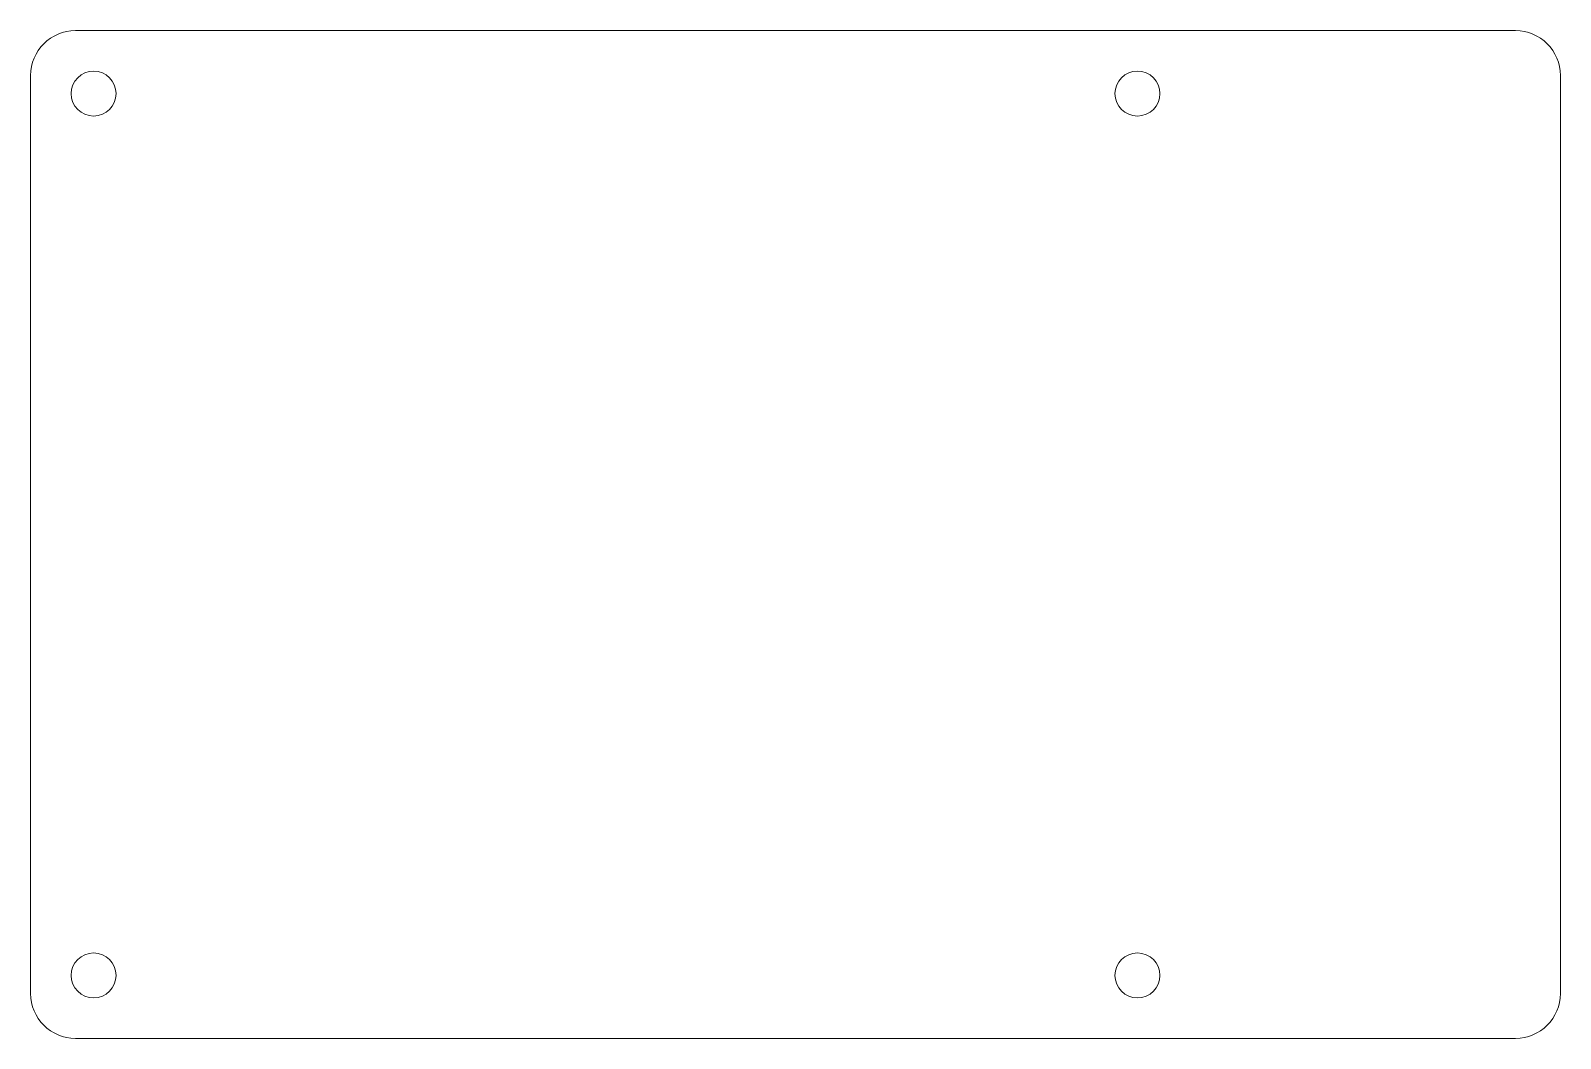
# Model space of a CAD drawing. Header units: millimetres. Extents: x -42.5 to 42.5, y -28 to 28.
import ezdxf

# ---------------------------------------------------------------- set-up
doc = ezdxf.new("R2010")
doc.units = ezdxf.units.MM

msp = doc.modelspace()

# ---------------------------------------------------------------- linework, layer by layer
at = {"color": 7, "linetype": 'Continuous', "lineweight": 15}
for p, q in [((-40, 28), (40, 28)), ((-42.5, -25.5), (-42.5, 25.5)), ((42.5, 25.5), (42.5, -25.5)), ((40, -28), (-40, -28))]:
    msp.add_line(p, q, dxfattribs=at)
for centre in [(-39, 24.5), (19, 24.5), (-39, -24.5), (19, -24.5)]:
    msp.add_circle(centre, 1.25, dxfattribs=at)
for centre, start, end in [((-40, 25.5), 90, 180), ((40, 25.5), 360, 90), ((-40, -25.5), 180, 270), ((40, -25.5), 270, 360)]:
    msp.add_arc(centre, 2.5, start, end, dxfattribs=at)

doc.saveas('drawing.dxf')
